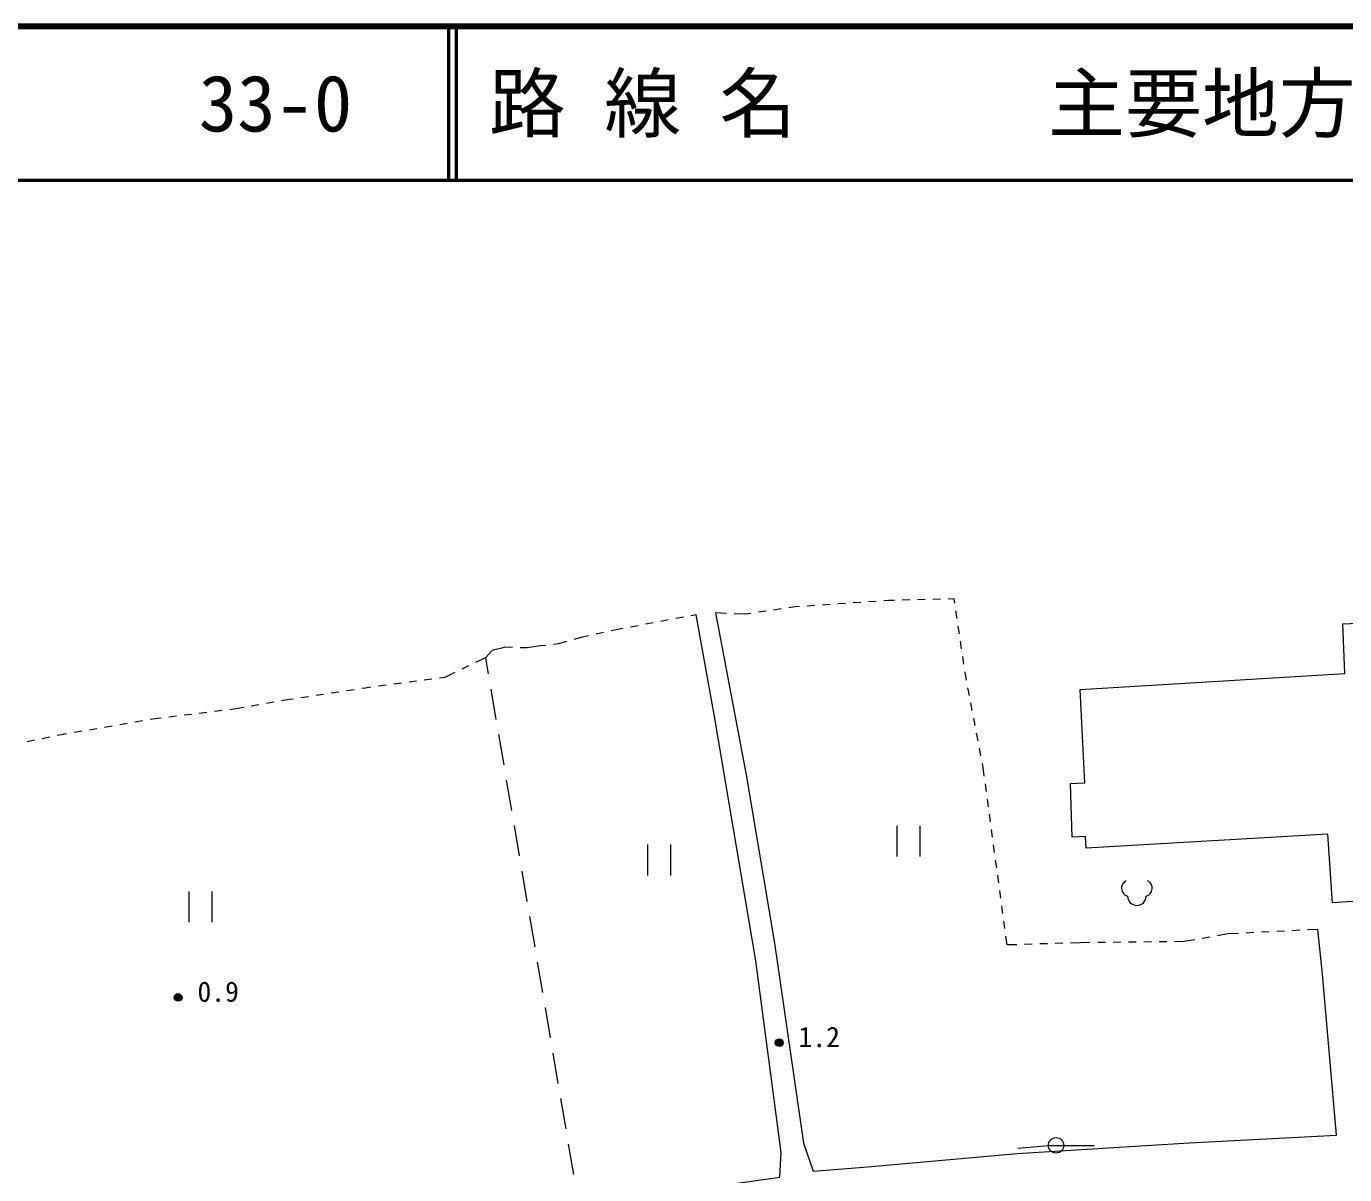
# Model space of a CAD drawing. Units: millimetres, scale not verified. Extents: x 40000 to 680000, y 20000 to 380000.
# Drawn here: x 150310 to 236008, y 305365 to 380000 of the extents above; entities that cross this region are included whole.
import ezdxf
from ezdxf.enums import TextEntityAlignment as Align

# ---------------------------------------------------------------- set-up
doc = ezdxf.new("R2010")
doc.units = ezdxf.units.MM
doc.header["$LTSCALE"] = 1000
for name, color, linetype, lineweight in [('M-BGD', 7, 'Continuous', 13), ('M-TTL', 2, 'Continuous', 140), ('M-TTL-LINE', 7, 'Continuous', 50)]:
    doc.layers.add(name, color=color, linetype=linetype, lineweight=lineweight)
doc.layers.add('M-TTL-TXT', color=7, linetype='Continuous')
doc.styles.add('ＭＳ ゴシック', font='')
doc.styles.get('ＭＳ ゴシック').set_extended_font_data('MS Gothic')

msp = doc.modelspace()

# ---------------------------------------------------------------- linework, layer by layer
at = {"layer": 'M-BGD'}
for p, q in [((198393, 341990), (197899, 341916)), ((199382, 342137), (198888, 342063)), ((200273, 342269), (199877, 342210)), ((200570, 342289), (200273, 342269)), ((201568, 342357), (201069, 342323)), ((202565, 342424), (202067, 342390)), ((203563, 342492), (203064, 342458)), ((204561, 342560), (204062, 342526)), ((205559, 342627), (205060, 342593)), ((206354, 342681), (206057, 342661)), ((206740, 342691), (206354, 342681)), ((207739, 342716), (207240, 342704)), ((208739, 342741), (208239, 342729)), ((209739, 342767), (209239, 342754)), ((210624, 342789), (210239, 342779)), ((210667, 342503), (210624, 342789)), ((210815, 341514), (210741, 342008)), ((191055, 341231), (190564, 341139)), ((192038, 341417), (191547, 341324)), ((193021, 341602), (192529, 341509)), ((193846, 341757), (193512, 341694)), ((195814, 341847), (195120, 341883)), ((197008, 341784), (196314, 341821)), ((197404, 341843), (197008, 341784)), ((186433, 340304), (185910, 340151)), ((186861, 340395), (186433, 340304)), ((187839, 340603), (187350, 340499)), ((188756, 340798), (188328, 340707)), ((189090, 340861), (188756, 340798)), ((190073, 341046), (189581, 340953)), ((210964, 340525), (210889, 341019)), ((180584, 339425), (180154, 338959)), ((181481, 339641), (180584, 339425)), ((181913, 339629), (181481, 339641)), ((182845, 339605), (182413, 339616)), ((183742, 339730), (182845, 339605)), ((184076, 339766), (183742, 339730)), ((184908, 339856), (184573, 339820)), ((185430, 340010), (184908, 339856)), ((211112, 339536), (211038, 340030)), ((180154, 338959), (179511, 338648)), ((180154, 338959), (180332, 337912)), ((211260, 338547), (211186, 339041)), ((177517, 337685), (177168, 337639)), ((178160, 337996), (177517, 337685)), ((179060, 338431), (178610, 338213)), ((211377, 337766), (211334, 338052)), ((211428, 337498), (211377, 337766)), ((171614, 336881), (171119, 336806)), ((172359, 336995), (172108, 336956)), ((172708, 337041), (172359, 336995)), ((173699, 337174), (173203, 337108)), ((174690, 337307), (174195, 337240)), ((175681, 337439), (175186, 337373)), ((176672, 337572), (176177, 337506)), ((180500, 336927), (180836, 334955)), ((211615, 336516), (211522, 337007)), ((166407, 336066), (165914, 335979)), ((167408, 336241), (166899, 336152)), ((167659, 336279), (167408, 336241)), ((168648, 336430), (168153, 336355)), ((169636, 336580), (169142, 336505)), ((170625, 336731), (170131, 336655)), ((211802, 335534), (211709, 336025)), ((160063, 335162), (159567, 335102)), ((161056, 335283), (160559, 335222)), ((162049, 335403), (161552, 335343)), ((163041, 335524), (162545, 335463)), ((163928, 335631), (163538, 335584)), ((164437, 335720), (163928, 335631)), ((165422, 335893), (164929, 335807)), ((154900, 334348), (154408, 334263)), ((155886, 334516), (155393, 334432)), ((156872, 334685), (156379, 334601)), ((157857, 334853), (157365, 334769)), ((158680, 334994), (158350, 334938)), ((159070, 335042), (158680, 334994)), ((211989, 334551), (211896, 335043)), ((150850, 333599), (150359, 333500)), ((151830, 333798), (151340, 333698)), ((152599, 333954), (152320, 333897)), ((152929, 334010), (152599, 333954)), ((153915, 334179), (153422, 334095)), ((181004, 333969), (181340, 331998)), ((212176, 333569), (212083, 334060)), ((212363, 332587), (212270, 333078)), ((212508, 331828), (212457, 332095)), ((212584, 331263), (212508, 331828)), ((181508, 331012), (181844, 329040)), ((212718, 330272), (212651, 330768)), ((212852, 329281), (212785, 329777)), ((212986, 328290), (212919, 328786)), ((182012, 328055), (182348, 326083)), ((206896, 328038), (206896, 326038)), ((208396, 328038), (208396, 326038)), ((213120, 327299), (213053, 327795)), ((190679, 326818), (190679, 324818)), ((192179, 326818), (192179, 324818)), ((213254, 326308), (213187, 326804)), ((213389, 325317), (213322, 325813)), ((182516, 325097), (182852, 323126)), ((213523, 324326), (213456, 324822)), ((160863, 323769), (160863, 321769)), ((162363, 323769), (162363, 321769)), ((213657, 323335), (213590, 323831)), ((213791, 322344), (213724, 322840)), ((183020, 322140), (183356, 320168)), ((213925, 321353), (213858, 321849)), ((214068, 320293), (213992, 320858)), ((226264, 320628), (225585, 320508)), ((227249, 320803), (226757, 320716)), ((228420, 321010), (227741, 320890)), ((229099, 321045), (228420, 321010)), ((230098, 321095), (229599, 321070)), ((231097, 321146), (230597, 321121)), ((232095, 321196), (231596, 321171)), ((233094, 321247), (232595, 321222)), ((234273, 321306), (233593, 321272)), ((214696, 320312), (214068, 320293)), ((215696, 320342), (215196, 320327)), ((216695, 320372), (216195, 320357)), ((217695, 320402), (217195, 320387)), ((218822, 320436), (218195, 320417)), ((219454, 320443), (218822, 320436)), ((220454, 320454), (219954, 320448)), ((221454, 320464), (220954, 320459)), ((222454, 320475), (221954, 320470)), ((223454, 320486), (222954, 320480)), ((224454, 320496), (223954, 320491)), ((225585, 320508), (224954, 320501)), ((183524, 319182), (183860, 317211)), ((184028, 316225), (184364, 314253)), ((184532, 313268), (184868, 311296)), ((185036, 310310), (185372, 308339)), ((185540, 307353), (185876, 305381)), ((216750, 307227), (214757, 307061)), ((216748, 307269), (217748, 307269)), ((217748, 307269), (219748, 307269))]:
    msp.add_line(p, q, dxfattribs=at)
for points in [[(142616, 296865), (166228, 300326), (175682, 301761), (186222, 303349), (199282, 305197), (199371, 306793), (197721, 319261), (195030, 335263), (193846, 341757)], [(195120, 341883), (197111, 331353), (198941, 320410), (200609, 308910), (200825, 307403), (201452, 305592), (205022, 305879), (214728, 306740), (225895, 307430), (235484, 307924), (234560, 318391), (234273, 321306)]]:
    msp.add_lwpolyline(points, dxfattribs=at)
msp.add_lwpolyline([(218822, 336887), (236026, 337927), (235901, 341174), (241830, 341417), (242117, 335658), (251006, 336044), (251418, 330052), (242655, 329541), (242978, 323549), (235219, 323038), (234914, 327505), (219199, 326590), (219163, 327343), (218302, 327289), (218177, 330787), (219127, 330823)], close=True, dxfattribs=at)
for centre, radius in [((160178, 316884), 250), ((160178, 316884), 204), ((160178, 316884), 159), ((160178, 316884), 114), ((160178, 316884), 68.2), ((160178, 316884), 22.7), ((199249, 313942), 250), ((199249, 313942), 204), ((199249, 313942), 159), ((199249, 313942), 114), ((199249, 313942), 68.2), ((199249, 313942), 22.7), ((217248, 307269), 500)]:
    msp.add_circle(centre, radius, dxfattribs=at)
for centre, radius, start, end in [((222036, 323984), 536, 116.08703, 255.33416), ((222964, 323984), 536, 284.66584, 63.91297), ((222500, 323466), 600, 180, 0)]:
    msp.add_arc(centre, radius, start, end, dxfattribs=at)
at = {"layer": 'M-TTL'}
msp.add_line((680000, 380000), (40000, 380000), dxfattribs=at)
at = {"layer": 'M-TTL-LINE'}
for p, q in [((177750, 380000), (177750, 370000)), ((178250, 380000), (178250, 370000)), ((40000, 370000), (680000, 370000))]:
    msp.add_line(p, q, dxfattribs=at)

# ---------------------------------------------------------------- texts
at = {"layer": 'M-BGD', "style": 'ＭＳ ゴシック'}
for s, p in [('0.9', (161434, 316203)), ('1.2', (200505, 313261))]:
    msp.add_text(s, height=1320, dxfattribs=at).set_placement(p, align=Align.BOTTOM_LEFT)
at = {"layer": 'M-TTL-TXT', "style": 'ＭＳ ゴシック'}
for s, p in [('路 線 名', (180380, 375000)), ('主要地方道\u3000山口小郡秋穂線', (216734, 375000)), ('33-0', (161521, 375000))]:
    msp.add_text(s, height=3666, dxfattribs=at).set_placement(p, align=Align.MIDDLE_LEFT)

doc.saveas('drawing.dxf')
